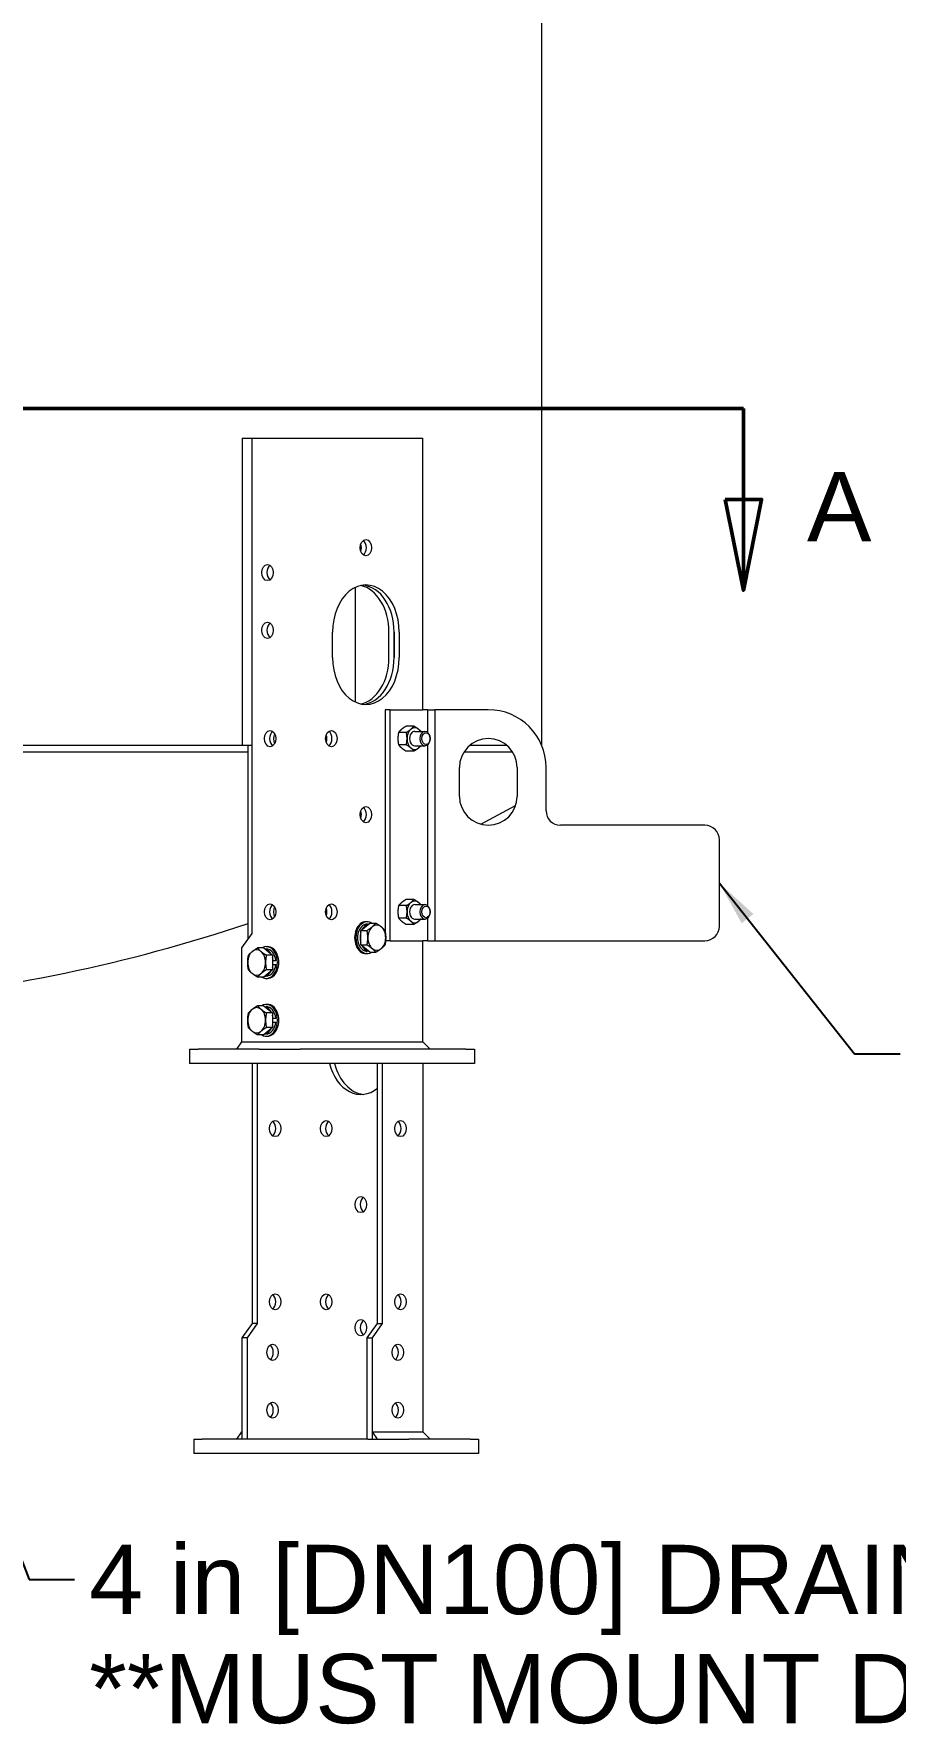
# Model space of a CAD drawing. Header units: inches. Extents: x 20 to 536, y 8 to 344.
# Drawn here: x 267.6 to 297.5, y 41.4 to 99.9 of the extents above; entities that cross this region are included whole.
import ezdxf

# ---------------------------------------------------------------- set-up
doc = ezdxf.new("R2010")
doc.units = ezdxf.units.IN
doc.header["$LTSCALE"] = 16
doc.header["$MEASUREMENT"] = 0
doc.linetypes.add('DOUBLE_DASH_CHAIN', pattern=[1.2403, 0.6614, -0.0827, 0.1654, -0.0827, 0.1654, -0.0827])
for name, color, linetype, lineweight in [('Section Line', 7, 'DOUBLE_DASH_CHAIN', 50), ('Symbol (ANSI)', 7, 'Continuous', 25), ('Visible (ANSI)', 7, 'Continuous', 50)]:
    doc.layers.add(name, color=color, linetype=linetype, lineweight=lineweight)
doc.styles.add('MEMCOR Medium', font='arial.ttf')
doc.styles.add('Standard D-E', font='arial.ttf')
doc.dimstyles.new('in [mm] D-E NeptuneBenson$7', dxfattribs={"dimscale": 16, "dimtxt": 0.15, "dimasz": 0.098425, "dimexe": 0.125, "dimexo": 0.063, "dimgap": 0.031496, "dimtad": 0, "dimtih": 1, "dimtoh": 1, "dimdec": 4, "dimrnd": 1e-08, "dimzin": 3, "dimdsep": 46, "dimlunit": 5, "dimtxsty": 'Standard D-E', "dimcen": 0.09, "dimdle": 0.393701, "dimclrd": 256, "dimclre": 256, "dimclrt": 256, "dimadec": 1, "dimazin": 1, "dimtfac": 1, "dimtofl": 0, "dimtmove": 0, "dimatfit": 3, "dimfxl": 1, "dimfrac": 1, "dimtolj": 1, "dimtzin": 4, "dimlwd": -1, "dimlwe": -1, "dimarcsym": 0})

# ---------------------------------------------------------------- blocks, each defined once
blk = doc.blocks.new('2dTransSection0')
at = {"layer": 'Section Line', "linetype": 'DOUBLE_DASH_CHAIN', "ltscale": 0.516092}
blk.add_line((14.101, 5.4339), (18.2628, 5.4339), dxfattribs=at)
at = {"layer": 'Section Line', "linetype": 'Continuous'}
for p, q in [((17.9416, 5.4339), (18.2628, 5.4339)), ((18.2628, 5.4339), (18.2628, 5.2371)), ((18.2235, 5.2371), (18.2628, 5.0402)), ((18.3022, 5.2371), (18.2235, 5.2371)), ((18.2628, 5.2371), (18.2628, 5.0402)), ((18.2628, 5.0402), (18.3022, 5.2371))]:
    blk.add_line(p, q, dxfattribs=at)
at = {"layer": 'Section Line', "linetype": 'Continuous', "flags": 128}
blk.add_lwpolyline([(18.2235, 5.2371), (18.2628, 5.0402), (18.3022, 5.2371), (18.2235, 5.2371)], dxfattribs=at)
at = {"layer": 'Section Line'}
blk.add_solid([(18.2235, 5.2371), (18.2628, 5.0402), (18.3022, 5.2371), (18.2235, 5.2371)], dxfattribs=at)
at = {"layer": 'Section Line', "insert": (18.4004, 5.1461), "char_height": 0.15, "attachment_point": 7, "style": 'MEMCOR Medium'}
blk.add_mtext('A', dxfattribs=at)

msp = doc.modelspace()

# ---------------------------------------------------------------- linework, layer by layer
at = {"layer": 'Visible (ANSI)', "linetype": 'Continuous', "lineweight": 18}
for p, q in [((285.21119, 119.78516), (285.21119, 75.299028)), ((274.847549, 85.91016), (275.19824, 85.91016)), ((274.847549, 85.91016), (274.847549, 75.28516)), ((275.19824, 85.91016), (276.390921, 85.91016)), ((275.19824, 68.76016), (275.19824, 85.91016)), ((276.390921, 85.91016), (277.366729, 85.91016)), ((277.366729, 85.91016), (280.904676, 85.91016)), ((280.904676, 85.91016), (281.106772, 85.91016)), ((281.106772, 76.51016), (281.106772, 85.91016)), ((278.770791, 76.77401), (278.770791, 80.746311)), ((277.983118, 78.32016), (277.983118, 79.20016)), ((279.934733, 78.32016), (279.934733, 79.20016)), ((280.11151, 79.20016), (280.11151, 78.32016)), ((280.11151, 78.32016), (280.11151, 79.20016)), ((280.288286, 79.20016), (280.288286, 78.32016)), ((279.801589, 76.51016), (279.801589, 68.825937)), ((279.978366, 76.51016), (279.801589, 76.51016)), ((279.978366, 76.51016), (281.109737, 76.51016)), ((279.978366, 68.51016), (279.978366, 76.51016)), ((281.267359, 76.51016), (281.109737, 76.51016)), ((281.267359, 76.51016), (281.525421, 76.51016)), ((281.267359, 76.51016), (281.267359, 75.72942)), ((283.373341, 76.51016), (281.525421, 76.51016)), ((281.525421, 76.51016), (281.525421, 68.51016)), ((280.536631, 75.726667), (280.267214, 75.726667)), ((280.801796, 75.943173), (280.53238, 75.943173)), ((280.825424, 75.76016), (281.182432, 75.76016)), ((281.359187, 75.514107), (281.359175, 75.515025)), ((275.058481, 75.03516), (239.85985, 75.03516)), ((240.070782, 75.28516), (274.847549, 75.28516)), ((274.847549, 75.28516), (275.19824, 75.28516)), ((275.058481, 68.562511), (275.058481, 75.28516)), ((280.536631, 75.293654), (280.267214, 75.293654)), ((280.801796, 75.077148), (280.53238, 75.077148)), ((280.825424, 75.26016), (281.182432, 75.26016)), ((281.267359, 75.290901), (281.267359, 69.72942)), ((281.359187, 75.506214), (281.359175, 75.505295)), ((284.224443, 75.03516), (282.522238, 75.03516)), ((282.741379, 75.28516), (284.005302, 75.28516)), ((282.373341, 73.51016), (282.373341, 74.51016)), ((284.373341, 74.51016), (284.373341, 73.51016)), ((285.373341, 73.01016), (285.373341, 74.51016)), ((290.873341, 72.51016), (285.873341, 72.51016)), ((291.373341, 69.01016), (291.373341, 72.01016)), ((280.536631, 69.726667), (280.267214, 69.726667)), ((280.801796, 69.943173), (280.53238, 69.943173)), ((280.825424, 69.76016), (281.182432, 69.76016)), ((278.959274, 68.868751), (279.268633, 69.121342)), ((279.180244, 69.167342), (279.135702, 69.167342)), ((279.227199, 69.087512), (279.180244, 69.087512)), ((279.268633, 69.121342), (279.48407, 69.121342)), ((280.536631, 69.293654), (280.267214, 69.293654)), ((280.801796, 69.077148), (280.53238, 69.077148)), ((280.825424, 69.26016), (281.182432, 69.26016)), ((281.267359, 69.290901), (281.267359, 68.51016)), ((281.359187, 69.514107), (281.359175, 69.515025)), ((281.359187, 69.506214), (281.359175, 69.505295)), ((274.844686, 68.26016), (275.19824, 68.76016)), ((278.959274, 68.36357), (278.959274, 68.868751)), ((278.959274, 68.868751), (279.174711, 68.868751)), ((279.978366, 68.51016), (279.815892, 68.51016)), ((279.978366, 68.51016), (281.109737, 68.51016)), ((281.106772, 65.01016), (281.106772, 68.51016)), ((281.267359, 68.51016), (281.109737, 68.51016)), ((281.267359, 68.51016), (281.525421, 68.51016)), ((281.525421, 68.51016), (290.873341, 68.51016)), ((274.844686, 65.01016), (274.844686, 68.26016)), ((275.595639, 68.261342), (275.380202, 68.261342)), ((275.595639, 68.261342), (275.904999, 68.008751)), ((275.637073, 68.227512), (275.684028, 68.227512)), ((275.684028, 68.307342), (275.72857, 68.307342)), ((275.904999, 68.008751), (275.689562, 68.008751)), ((275.904999, 68.008751), (275.904999, 67.50357)), ((279.268633, 68.110979), (278.959274, 68.36357)), ((278.959274, 68.36357), (279.174711, 68.36357)), ((279.180244, 68.064979), (279.135702, 68.064979)), ((279.227199, 68.144809), (279.180244, 68.144809)), ((279.268633, 68.110979), (279.48407, 68.110979)), ((275.904999, 67.50357), (275.595639, 67.250979)), ((275.904999, 67.50357), (275.689562, 67.50357)), ((275.925469, 67.823961), (275.904999, 67.823961)), ((275.904999, 67.68836), (275.925469, 67.68836)), ((275.925469, 67.823961), (276.013857, 67.823961)), ((275.925469, 67.68836), (276.013857, 67.68836)), ((275.595639, 67.250979), (275.380202, 67.250979)), ((275.637073, 67.284809), (275.684028, 67.284809)), ((275.684028, 67.204979), (275.72857, 67.204979)), ((275.595639, 66.261342), (275.380202, 66.261342)), ((275.595639, 66.261342), (275.904999, 66.008751)), ((275.637073, 66.227512), (275.684028, 66.227512)), ((275.684028, 66.307342), (275.72857, 66.307342)), ((275.904999, 66.008751), (275.689562, 66.008751)), ((275.904999, 66.008751), (275.904999, 65.50357)), ((275.925469, 65.823961), (275.904999, 65.823961)), ((275.904999, 65.68836), (275.925469, 65.68836)), ((275.925469, 65.823961), (276.013857, 65.823961)), ((275.925469, 65.68836), (276.013857, 65.68836)), ((274.66791, 64.76016), (274.844686, 65.01016)), ((274.844686, 65.01016), (276.390921, 65.01016)), ((275.595639, 65.250979), (275.380202, 65.250979)), ((275.904999, 65.50357), (275.595639, 65.250979)), ((275.637073, 65.284809), (275.684028, 65.284809)), ((275.684028, 65.204979), (275.72857, 65.204979)), ((275.904999, 65.50357), (275.689562, 65.50357)), ((276.390921, 65.01016), (277.366729, 65.01016)), ((277.366729, 65.01016), (280.904676, 65.01016)), ((280.904676, 65.01016), (281.106772, 65.01016)), ((281.106772, 65.01016), (281.356772, 64.76016)), ((273.029185, 64.76016), (273.322078, 64.76016)), ((273.029185, 64.76016), (273.029185, 64.26016)), ((275.443398, 64.76016), (273.322078, 64.76016)), ((275.443398, 64.76016), (276.857612, 64.76016)), ((282.599319, 64.76016), (276.857612, 64.76016)), ((282.599319, 64.76016), (282.892212, 64.76016)), ((282.892212, 64.76016), (282.892212, 64.26016)), ((273.322078, 64.26016), (273.029185, 64.26016)), ((275.443398, 64.26016), (273.322078, 64.26016)), ((275.19824, 64.26016), (275.19824, 55.25616)), ((275.375017, 64.26016), (275.375017, 55.25616)), ((276.857612, 64.26016), (275.443398, 64.26016)), ((282.599319, 64.26016), (276.857612, 64.26016)), ((279.535218, 55.25616), (279.535218, 64.26016)), ((279.711994, 55.25616), (279.711994, 64.26016)), ((281.106772, 64.26016), (281.106772, 51.50616)), ((282.892212, 64.26016), (282.599319, 64.26016)), ((275.19824, 55.25616), (274.844686, 54.75616)), ((275.375017, 55.25616), (275.021463, 54.75616)), ((275.375017, 55.25616), (275.19824, 55.25616)), ((279.181664, 54.75616), (279.535218, 55.25616)), ((279.358441, 54.75616), (279.711994, 55.25616)), ((279.535218, 55.25616), (279.711994, 55.25616)), ((274.844686, 54.75616), (274.844686, 51.25616)), ((275.021463, 54.75616), (274.844686, 54.75616)), ((275.021463, 54.75616), (275.021463, 51.25616)), ((279.181664, 51.25616), (279.181664, 54.75616)), ((279.181664, 54.75616), (279.358441, 54.75616)), ((279.358441, 51.25616), (279.358441, 54.75616)), ((273.173019, 51.25616), (273.465912, 51.25616)), ((273.173019, 51.25616), (273.173019, 50.75616)), ((279.207619, 51.25616), (273.465912, 51.25616)), ((274.66791, 51.25616), (274.844686, 51.50616)), ((274.844686, 51.50616), (274.844686, 51.25616)), ((279.207619, 51.25616), (280.621833, 51.25616)), ((279.535218, 51.25616), (279.358441, 51.50616)), ((279.358441, 51.25616), (279.358441, 51.50616)), ((279.358441, 51.50616), (280.904676, 51.50616)), ((282.743153, 51.25616), (280.621833, 51.25616)), ((280.904676, 51.50616), (281.106772, 51.50616)), ((281.106772, 51.50616), (281.356772, 51.25616)), ((282.743153, 51.25616), (283.036047, 51.25616)), ((283.036047, 51.25616), (283.036047, 50.75616)), ((273.465912, 50.75616), (273.173019, 50.75616)), ((279.207619, 50.75616), (273.465912, 50.75616)), ((280.621833, 50.75616), (279.207619, 50.75616)), ((282.743153, 50.75616), (280.621833, 50.75616)), ((283.036047, 50.75616), (282.743153, 50.75616))]:
    msp.add_line(p, q, dxfattribs=at)
for centre, radius, start, end in [((283.373341, 74.51016), 2, 0, 90), ((283.373341, 74.51016), 1, 0, 180), ((283.373341, 73.51016), 1, 180, 0), ((257.459165, 121.54516), 55.31, 297.63421771, 299.05117535), ((283.711165, 74.284899), 1.248, 299.05117535, 299.36333673), ((285.873341, 73.01016), 0.5, 180, 270), ((290.873341, 72.01016), 0.5, 0, 90), ((257.459165, 121.54516), 55.31, 274.92569631, 288.55374646), ((290.873341, 69.01016), 0.5, 270, 0)]:
    msp.add_arc(centre, radius, start, end, dxfattribs=at)
for centre, major_axis in [((279.135702, 82.12016), (0, -0.28)), ((275.72857, 81.26016), (0, -0.28)), ((275.72857, 79.26016), (0, -0.28)), ((275.818165, 75.51016), (0, 0.28)), ((277.939485, 75.51016), (0, -0.28)), ((281.215803, 75.51016), (0, 0.202815)), ((279.135702, 72.87916), (0, -0.28)), ((275.818165, 69.51016), (0, 0.28)), ((277.939485, 69.51016), (0, -0.28)), ((281.215803, 69.51016), (0, -0.202815)), ((275.994942, 62.00616), (0, 0.28)), ((277.762708, 62.00616), (0, -0.28)), ((280.331919, 62.00616), (0, 0.28)), ((278.958926, 59.37516), (0, -0.28)), ((275.994942, 56.00616), (0, 0.28)), ((277.762708, 56.00616), (0, -0.28)), ((280.331919, 56.00616), (0, 0.28)), ((278.958926, 55.11216), (0, -0.28)), ((275.905347, 54.25616), (0, -0.28)), ((280.242324, 54.25616), (0, -0.28)), ((275.905347, 52.25616), (0, -0.28)), ((280.242324, 52.25616), (0, -0.28))]:
    msp.add_ellipse(centre, major_axis=major_axis, ratio=0.707106781, dxfattribs=at)
for centre, major_axis, start_param, end_param in [((278.782149, 82.12016), (0, 0.28), 4.245242869, 5.179535091), ((278.958926, 82.12016), (0, -0.28), 0.462770118, 2.678822536), ((278.958926, 82.12016), (0, 0.28), 3.604362771, 5.820415189), ((275.905347, 81.26016), (0, -0.28), 3.604362771, 5.820415189), ((279.135702, 79.20016), (0, 1.63), 4.71238898, 7.853981634), ((278.782149, 79.20016), (0, 1.63), 4.71238898, 6.129203298), ((278.958926, 79.20016), (0, 1.63), 4.71238898, 6.206422826), ((278.958926, 79.20016), (0, 1.63), 4.71238898, 6.206422826), ((275.905347, 79.26016), (0, -0.28), 3.604362771, 5.820415189), ((279.135702, 78.32016), (0, -1.63), 4.71238898, 7.853981634), ((278.782149, 78.32016), (0, -1.63), 0.15398201, 1.570796327), ((278.958926, 78.32016), (0, -1.63), 0.076762481, 1.570796327), ((278.958926, 78.32016), (0, -1.63), 0.076762481, 1.570796327), ((275.994942, 75.51016), (0, -0.28), 3.604362771, 5.820415189), ((276.130498, 75.51016), (0, 0.28), 0.908791303, 2.232801351), ((277.585724, 75.51016), (0, 0.28), 4.246408634, 5.178369326), ((277.762501, 75.51016), (0, -0.28), 0.463356226, 2.678236428), ((277.762708, 75.51016), (0, 0.28), 3.604362771, 5.820415189), ((280.82548, 75.51016), (0, -0.375), 3.665191429, 4.71238898), ((280.82548, 75.51016), (0, 0.250136), 6.250227729, 9.457735539), ((280.82548, 75.51016), (0, 0.375), 5.759586532, 6.806784083), ((280.82548, 75.51016), (0, 0.375), 5.442116637, 5.759586532), ((281.182432, 75.51016), (0, 0.25), 4.731850413, 10.976112854), ((280.82548, 75.51016), (0, -0.375), 4.71238898, 5.759586532), ((280.82548, 75.51016), (0, -0.375), 5.759586532, 6.806784083), ((280.82548, 75.51016), (0, 0.375), 3.665191429, 3.982661324), ((278.782149, 72.87916), (0, 0.28), 4.245242869, 5.179535091), ((278.958926, 72.87916), (0, -0.28), 0.462770118, 2.678822536), ((278.958926, 72.87916), (0, 0.28), 3.604362771, 5.820415189), ((275.994942, 69.51016), (0, -0.28), 3.604362771, 5.820415189), ((276.130498, 69.51016), (0, 0.28), 0.908791303, 2.232801351), ((277.762501, 69.51016), (0, -0.28), 0.463356226, 2.678236428), ((277.762708, 69.51016), (0, 0.28), 3.604362771, 5.820415189), ((280.82548, 69.51016), (0, -0.375), 3.665191429, 4.71238898), ((280.82548, 69.51016), (0, 0.250136), 6.250227729, 9.457735539), ((280.82548, 69.51016), (0, 0.375), 5.759586532, 6.806784083), ((280.82548, 69.51016), (0, 0.375), 5.442116637, 5.759586532), ((281.182432, 69.51016), (0, 0.25), 4.731850413, 10.976112854), ((277.585724, 69.51016), (0, 0.28), 4.246408634, 5.178369326), ((279.135702, 68.61616), (0, 0.551181), 0, 3.141592654), ((279.180244, 68.61616), (0, 0.551181), 5.8717395, 9.836223768), ((279.180244, 68.61616), (0, 0.471351), 0, 3.141592654), ((279.268633, 68.61616), (0, 0.471351), 0.142302027, 0.904895524), ((279.511701, 68.61616), (0, 0.4375), 5.759586532, 6.806784083), ((280.82548, 69.51016), (0, -0.375), 4.71238898, 5.759586532), ((280.82548, 69.51016), (0, -0.375), 5.759586532, 6.806784083), ((280.82548, 69.51016), (0, 0.375), 3.665191429, 3.982661324), ((279.268633, 68.61616), (0, 0.471351), 1.189499578, 1.952093075), ((279.511701, 68.61616), (0, -0.4375), 3.665191429, 4.71238898), ((279.511701, 68.61616), (0, -0.4375), 4.71238898, 5.759586532), ((279.511701, 68.61616), (0, 0.4375), 4.71238898, 5.759586532), ((279.511701, 68.61616), (0, 0.4375), 3.665191429, 4.71238898), ((275.352571, 67.75616), (0, -0.4375), 3.665191429, 4.71238898), ((275.352571, 67.75616), (0, 0.4375), 5.759586532, 6.806784083), ((275.352571, 67.75616), (0, 0.4375), 4.71238898, 5.759586532), ((275.684028, 67.75616), (0, -0.551181), 5.8717395, 9.836223768), ((275.595639, 67.75616), (0, 0.471351), 5.378289783, 6.14088328), ((275.684028, 67.75616), (0, 0.471351), 4.856733198, 6.283185307), ((275.72857, 67.75616), (0, -0.551181), 0, 3.141592654), ((275.595639, 67.75616), (0, -0.471351), 1.715140545, 1.952093075), ((279.268633, 68.61616), (0, -0.471351), 5.378289783, 6.14088328), ((279.511701, 68.61616), (0, -0.4375), 5.759586532, 6.806784083), ((275.352571, 67.75616), (0, -0.4375), 4.71238898, 5.759586532), ((275.352571, 67.75616), (0, -0.4375), 5.759586532, 6.806784083), ((275.352571, 67.75616), (0, 0.4375), 3.665191429, 4.71238898), ((275.595639, 67.75616), (0, -0.471351), 0.142302027, 0.904895524), ((275.684028, 67.75616), (0, -0.471351), 0, 1.426452109), ((275.595639, 67.75616), (0, -0.471351), 1.189499578, 1.426452109), ((275.352571, 65.75616), (0, 0.4375), 5.759586532, 6.806784083), ((275.684028, 65.75616), (0, -0.551181), 5.8717395, 9.836223768), ((275.595639, 65.75616), (0, 0.471351), 5.378289783, 6.14088328), ((275.684028, 65.75616), (0, 0.471351), 4.856733198, 6.283185307), ((275.72857, 65.75616), (0, -0.551181), 0, 3.141592654), ((275.352571, 65.75616), (0, -0.4375), 3.665191429, 4.71238898), ((275.352571, 65.75616), (0, -0.4375), 4.71238898, 5.759586532), ((275.352571, 65.75616), (0, 0.4375), 4.71238898, 5.759586532), ((275.352571, 65.75616), (0, 0.4375), 3.665191429, 4.71238898), ((275.684028, 65.75616), (0, -0.471351), 0, 1.426452109), ((275.595639, 65.75616), (0, -0.471351), 1.715140545, 1.952093075), ((275.595639, 65.75616), (0, -0.471351), 1.189499578, 1.426452109), ((275.352571, 65.75616), (0, -0.4375), 5.759586532, 6.806784083), ((275.595639, 65.75616), (0, -0.471351), 0.142302027, 0.904895524), ((278.958926, 64.81616), (0, -1.63), 5.060480377, 6.806784083), ((279.135702, 64.81616), (0, -1.63), 5.060480377, 6.206422826), ((275.818165, 62.00616), (0, 0.28), 3.604362771, 5.820415189), ((277.939485, 62.00616), (0, -0.28), 3.604362771, 5.820415189), ((280.155143, 62.00616), (0, 0.28), 3.604362771, 5.820415189), ((279.135702, 59.37516), (0, -0.28), 3.604362771, 5.820415189), ((275.818165, 56.00616), (0, 0.28), 3.604362771, 5.820415189), ((277.939485, 56.00616), (0, -0.28), 3.604362771, 5.820415189), ((280.155143, 56.00616), (0, 0.28), 3.604362771, 5.820415189), ((279.135702, 55.11216), (0, -0.28), 3.604362771, 5.820415189), ((275.72857, 54.25616), (0, 0.28), 3.604362771, 5.820415189), ((280.065548, 54.25616), (0, 0.28), 3.604362771, 5.820415189), ((275.72857, 52.25616), (0, 0.28), 3.604362771, 5.820415189), ((280.065548, 52.25616), (0, 0.28), 3.604362771, 5.820415189)]:
    msp.add_ellipse(centre, major_axis=major_axis, ratio=0.707106781, start_param=start_param, end_param=end_param, dxfattribs=at)
for points, weights in [([(280.267214, 75.726667), (280.243531, 75.610641), (280.243531, 75.51016)], [1, 1.0379548493, 1]), ([(280.376113, 75.83492), (280.314582, 75.78468), (280.267214, 75.726667)], [1, 1.0379548493, 1]), ([(280.53238, 75.943173), (280.437645, 75.88516), (280.376113, 75.83492)], [1, 1.0379548493, 1]), ([(280.536631, 75.726667), (280.631365, 75.78468), (280.692897, 75.83492)], [1, 1.0379548493, 1]), ([(280.560315, 75.51016), (280.560315, 75.610641), (280.536631, 75.726667)], [1, 1.0379548493, 1]), ([(280.692897, 75.83492), (280.754429, 75.88516), (280.801796, 75.943173)], [1, 1.0379548493, 1]), ([(280.801796, 75.943173), (280.896531, 75.88516), (280.958062, 75.83492)], [1, 1.0379548493, 1]), ([(280.958062, 75.83492), (281.002155, 75.798918), (281.037903, 75.76016)], [1, 1.02690849784, 1.01566285889]), ([(280.243531, 75.51016), (280.243531, 75.40968), (280.267214, 75.293654)], [1, 1.0379548493, 1]), ([(280.267214, 75.293654), (280.314582, 75.235641), (280.376113, 75.185401)], [1, 1.0379548493, 1]), ([(280.376113, 75.185401), (280.437645, 75.13516), (280.53238, 75.077148)], [1, 1.0379548493, 1]), ([(280.536631, 75.293654), (280.560315, 75.40968), (280.560315, 75.51016)], [1, 1.0379548493, 1]), ([(280.692897, 75.185401), (280.631365, 75.235641), (280.536631, 75.293654)], [1, 1.0379548493, 1]), ([(280.801796, 75.077148), (280.754429, 75.13516), (280.692897, 75.185401)], [1, 1.0379548493, 1]), ([(280.958062, 75.185401), (280.896531, 75.13516), (280.801796, 75.077148)], [1, 1.0379548493, 1]), ([(281.037903, 75.26016), (281.002155, 75.221403), (280.958062, 75.185401)], [1.01566285889, 1.02690849784, 1]), ([(280.267214, 69.726667), (280.243531, 69.610641), (280.243531, 69.51016)], [1, 1.0379548493, 1]), ([(280.376113, 69.83492), (280.314582, 69.78468), (280.267214, 69.726667)], [1, 1.0379548493, 1]), ([(280.53238, 69.943173), (280.437645, 69.88516), (280.376113, 69.83492)], [1, 1.0379548493, 1]), ([(280.536631, 69.726667), (280.631365, 69.78468), (280.692897, 69.83492)], [1, 1.0379548493, 1]), ([(280.560315, 69.51016), (280.560315, 69.610641), (280.536631, 69.726667)], [1, 1.0379548493, 1]), ([(280.692897, 69.83492), (280.754429, 69.88516), (280.801796, 69.943173)], [1, 1.0379548493, 1]), ([(280.801796, 69.943173), (280.896531, 69.88516), (280.958062, 69.83492)], [1, 1.0379548493, 1]), ([(280.958062, 69.83492), (281.002155, 69.798918), (281.037903, 69.76016)], [1, 1.02690849784, 1.01566285889]), ([(279.357021, 68.995047), (279.428808, 69.05366), (279.48407, 69.121342)], [1, 1.04314139574, 1.01001874936]), ([(279.48407, 69.121342), (279.594593, 69.05366), (279.66638, 68.995047)], [1.01001874936, 1.04314139574, 1]), ([(280.243531, 69.51016), (280.243531, 69.40968), (280.267214, 69.293654)], [1, 1.0379548493, 1]), ([(280.267214, 69.293654), (280.314582, 69.235641), (280.376113, 69.185401)], [1, 1.0379548493, 1]), ([(280.376113, 69.185401), (280.437645, 69.13516), (280.53238, 69.077148)], [1, 1.0379548493, 1]), ([(280.536631, 69.293654), (280.560315, 69.40968), (280.560315, 69.51016)], [1, 1.0379548493, 1]), ([(280.692897, 69.185401), (280.631365, 69.235641), (280.536631, 69.293654)], [1, 1.0379548493, 1]), ([(280.801796, 69.077148), (280.754429, 69.13516), (280.692897, 69.185401)], [1, 1.0379548493, 1]), ([(280.958062, 69.185401), (280.896531, 69.13516), (280.801796, 69.077148)], [1, 1.0379548493, 1]), ([(281.037903, 69.26016), (281.002155, 69.221403), (280.958062, 69.185401)], [1.01566285889, 1.02690849784, 1]), ([(279.174711, 68.868751), (279.285234, 68.936433), (279.357021, 68.995047)], [1.01001874936, 1.04314139574, 1]), ([(279.202341, 68.61616), (279.202341, 68.733388), (279.174711, 68.868751)], [1, 1.04314139574, 1.01001874936]), ([(279.174711, 68.36357), (279.202341, 68.498933), (279.202341, 68.61616)], [1.01001874936, 1.04314139574, 1]), ([(279.66638, 68.995047), (279.738167, 68.936433), (279.793429, 68.868751)], [1, 1.04314139574, 1.01001874936]), ([(279.793429, 68.868751), (279.82106, 68.733388), (279.82106, 68.61616)], [1.01001874936, 1.04314139574, 1]), ([(279.82106, 68.61616), (279.82106, 68.498933), (279.793429, 68.36357)], [1, 1.04314139574, 1.01001874936]), ([(275.043212, 67.75616), (275.043212, 67.873388), (275.070843, 68.008751)], [1, 1.04314139574, 1.01001874936]), ([(275.070843, 68.008751), (275.126105, 68.076433), (275.197892, 68.135047)], [1.01001874936, 1.04314139574, 1]), ([(275.197892, 68.135047), (275.269679, 68.19366), (275.380202, 68.261342)], [1, 1.04314139574, 1.01001874936]), ([(275.380202, 68.261342), (275.435464, 68.19366), (275.507251, 68.135047)], [1.01001874936, 1.04314139574, 1]), ([(275.507251, 68.135047), (275.579038, 68.076433), (275.689562, 68.008751)], [1, 1.04314139574, 1.01001874936]), ([(275.689562, 68.008751), (275.661931, 67.873388), (275.661931, 67.75616)], [1.01001874936, 1.04314139574, 1]), ([(279.357021, 68.237274), (279.285234, 68.295888), (279.174711, 68.36357)], [1, 1.04314139574, 1.01001874936]), ([(279.48407, 68.110979), (279.428808, 68.17866), (279.357021, 68.237274)], [1.01001874936, 1.04314139574, 1]), ([(279.66638, 68.237274), (279.594593, 68.17866), (279.48407, 68.110979)], [1, 1.04314139574, 1.01001874936]), ([(279.793429, 68.36357), (279.738167, 68.295888), (279.66638, 68.237274)], [1.01001874936, 1.04314139574, 1]), ([(275.070843, 67.50357), (275.043212, 67.638933), (275.043212, 67.75616)], [1.01001874936, 1.04314139574, 1]), ([(275.197892, 67.377274), (275.126105, 67.435888), (275.070843, 67.50357)], [1, 1.04314139574, 1.01001874936]), ([(275.380202, 67.250979), (275.269679, 67.31866), (275.197892, 67.377274)], [1.01001874936, 1.04314139574, 1]), ([(275.507251, 67.377274), (275.435464, 67.31866), (275.380202, 67.250979)], [1, 1.04314139574, 1.01001874936]), ([(275.689562, 67.50357), (275.579038, 67.435888), (275.507251, 67.377274)], [1.01001874936, 1.04314139574, 1]), ([(275.661931, 67.75616), (275.661931, 67.638933), (275.689562, 67.50357)], [1, 1.04314139574, 1.01001874936]), ([(275.197892, 66.135047), (275.269679, 66.19366), (275.380202, 66.261342)], [1, 1.04314139574, 1.01001874936]), ([(275.380202, 66.261342), (275.435464, 66.19366), (275.507251, 66.135047)], [1.01001874936, 1.04314139574, 1]), ([(275.043212, 65.75616), (275.043212, 65.873388), (275.070843, 66.008751)], [1, 1.04314139574, 1.01001874936]), ([(275.070843, 65.50357), (275.043212, 65.638933), (275.043212, 65.75616)], [1.01001874936, 1.04314139574, 1]), ([(275.070843, 66.008751), (275.126105, 66.076433), (275.197892, 66.135047)], [1.01001874936, 1.04314139574, 1]), ([(275.507251, 66.135047), (275.579038, 66.076433), (275.689562, 66.008751)], [1, 1.04314139574, 1.01001874936]), ([(275.689562, 66.008751), (275.661931, 65.873388), (275.661931, 65.75616)], [1.01001874936, 1.04314139574, 1]), ([(275.661931, 65.75616), (275.661931, 65.638933), (275.689562, 65.50357)], [1, 1.04314139574, 1.01001874936]), ([(275.197892, 65.377274), (275.126105, 65.435888), (275.070843, 65.50357)], [1, 1.04314139574, 1.01001874936]), ([(275.380202, 65.250979), (275.269679, 65.31866), (275.197892, 65.377274)], [1.01001874936, 1.04314139574, 1]), ([(275.507251, 65.377274), (275.435464, 65.31866), (275.380202, 65.250979)], [1, 1.04314139574, 1.01001874936]), ([(275.689562, 65.50357), (275.579038, 65.435888), (275.507251, 65.377274)], [1.01001874936, 1.04314139574, 1])]:
    msp.add_rational_spline(points, weights, degree=2, dxfattribs=at)

# ---------------------------------------------------------------- block references
at = {"layer": 'Section Line', "xscale": 16, "yscale": 16, "zscale": 16}
msp.add_blockref('2dTransSection0', (0, 0), dxfattribs=at)

# ---------------------------------------------------------------- texts
at = {"layer": 'Symbol (ANSI)', "insert": (269.554539, 47.592558), "char_height": 2.40000008, "width": 72.66402958, "attachment_point": 1, "line_spacing_factor": 0.944221, "style": 'Standard D-E'}
msp.add_mtext('\\fArial|b0|i0;4 in [DN100] DRAIN VALVE EXTENSION \\P\\fArial|b0|i0;**MUST MOUNT DIRECTLY TO DRAIN BOSS**', dxfattribs=at)

# ---------------------------------------------------------------- leaders
at = {"layer": 'Symbol (ANSI)', "annotation_type": 0, "has_hookline": 1, "hookline_direction": 0}
for points, text_width in [([(291.373341, 70.51016), (296.058137, 64.59523), (297.63294, 64.59523)], 23.918145), ([(260.171894, 65.22079), (267.475798, 46.392558), (269.050602, 46.392558)], 72.428925)]:
    msp.add_leader(points, dimstyle='in [mm] D-E NeptuneBenson$7', override={"dimtad": 0}, dxfattribs=dict(at, text_width=text_width))

doc.saveas('drawing.dxf')
